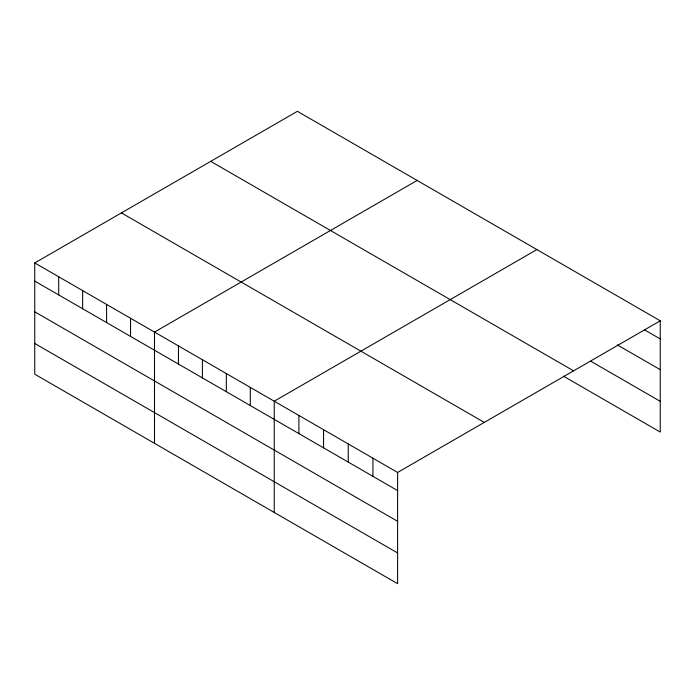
<?xml version="1.0" encoding="UTF-8"?>
<svg xmlns="http://www.w3.org/2000/svg" width="695" height="695" viewBox="0 0 695 695"><rect width="100%" height="100%" fill="white"/><g stroke="black" fill="none" stroke-linecap="round" stroke-linejoin="round"><path stroke-width="1.04" d="M34.75 262.945L397.61 472.444L397.61 583.687L34.75 374.197L34.75 262.945L297.39 111.313L660.25 320.803L660.25 432.055L563.384 376.125M417.139 180.448L154.49 332.08L154.49 443.323M536.879 249.574L274.238 401.215L274.238 512.458M397.61 472.444L660.25 320.803M644.717 329.986L660.25 338.952M617.299 344.876L660.25 369.679M590.793 361.235L660.25 401.328M210.724 161.353L573.575 370.843M121.425 212.913L484.276 422.404M34.75 281.101L397.61 490.592M34.75 311.82L397.61 521.311M34.75 343.469L397.61 552.968M372.928 458.196L372.928 476.344M348.256 443.949L348.256 462.097M323.583 429.701L323.583 447.858M298.911 415.462L298.911 433.611M250.287 387.384L250.287 405.533M226.335 373.562L226.335 391.711M202.393 359.732L202.393 377.88M178.441 345.91L178.441 364.058M130.547 318.258L130.547 336.406M106.596 304.427L106.596 322.576M82.644 290.606L82.644 308.754M58.701 276.775L58.701 294.923"/></g></svg>
